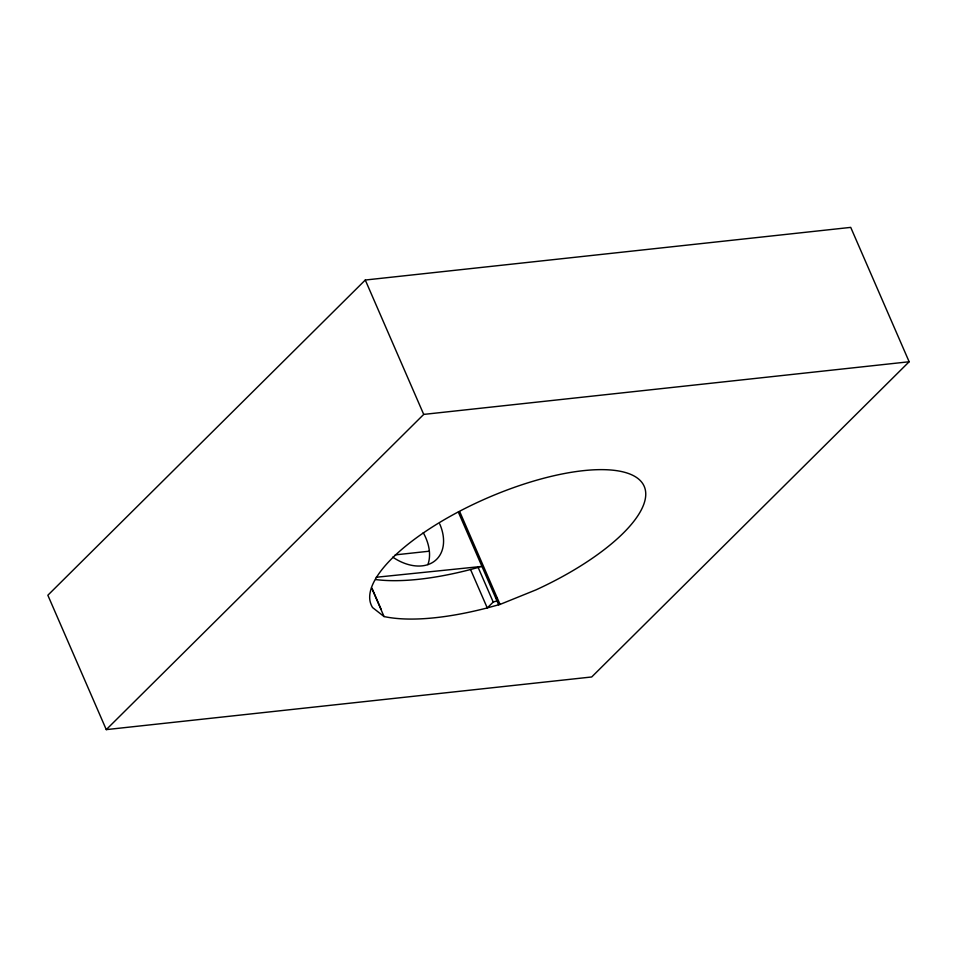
<?xml version="1.0" encoding="UTF-8"?>
<svg xmlns="http://www.w3.org/2000/svg" width="957" height="957" viewBox="0 0 957 957"><rect width="100%" height="100%" fill="white"/><g stroke="black" fill="none" stroke-linecap="round" stroke-linejoin="round"><path stroke-width="1.44" d="M365.287 280.03L47.85 595.242L106.275 729.617L591.713 676.97L909.15 361.758L850.725 227.383L365.287 280.03L423.712 414.405L106.275 729.617M496.886 600.948L493.214 602.049L487.304 607.91A202.25 70.495 -23.5 0 1 384.056 616.559L372.596 607.587A148.825 51.881 -23.5 0 1 479.445 501.504A148.825 51.881 -23.5 0 1 642.829 483.775A148.825 51.881 -23.5 0 1 535.98 589.871L500.044 604.417L487.245 607.91L470.557 569.523A202.25 70.495 -23.5 0 1 375.587 579.547M495.882 598.4L497.269 598.017M470.557 569.523L481.969 566.412L376.185 577.262M423.712 414.405L909.15 361.758M395.205 554.893L429.322 551.196M459.85 511.959L500.044 604.417M458.355 512.115L498.657 604.8M477.818 566.652L493.214 602.049M372.213 588.77L381.089 609.19M371.543 587.765L384.056 616.559M423.257 532.69A44.668 31.21 45.2 0 1 427.899 564.606M439.742 523.957A44.668 30.923 45.6 0 1 433.904 561.603A44.668 30.923 45.6 0 1 392.741 557.13"/></g></svg>
